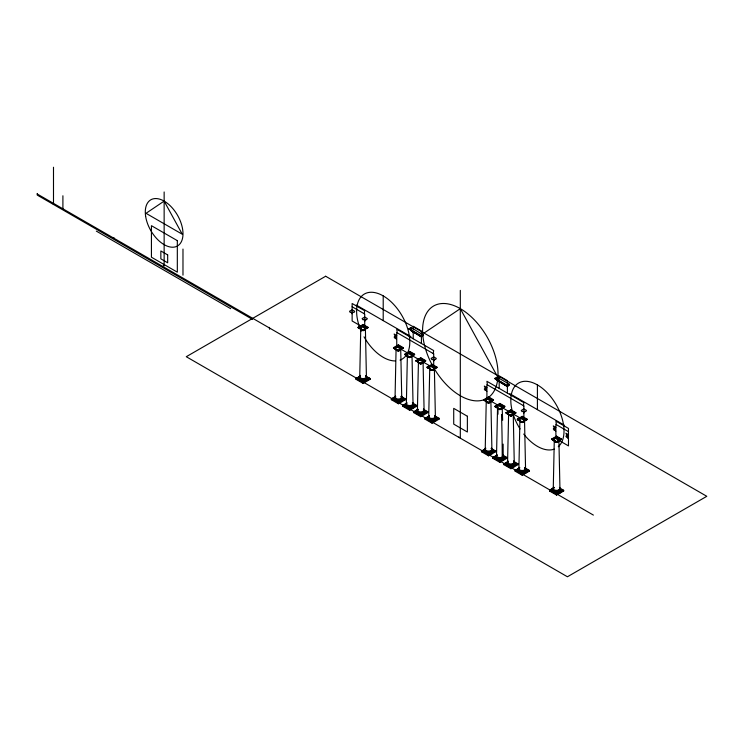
<?xml version="1.0" encoding="UTF-8"?>
<svg xmlns="http://www.w3.org/2000/svg" width="744" height="744" viewBox="0 0 744 744"><rect width="100%" height="100%" fill="white"/><g stroke="black" fill="none" stroke-linecap="round" stroke-linejoin="round"><path stroke-width="1.12" d="M409.953 329.257L410.539 330.336L421.42 336.623L422.759 335.842L422.843 334.94L423.541 335.209L421.42 336.548M507.389 385.532L507.389 393.139M495.96 378.891L496.518 379.979L507.389 386.257L509.51 384.313L497.076 377.134L494.965 378.352L507.389 386.071L509.51 384.843M359.743 376.706L360.747 329.118M395.064 397.091L396.068 349.503M406.363 403.62L407.368 356.032A2.325 1.339 0 0 0 410.204 357.343A2.325 1.339 0 0 0 411.795 355.455M417.421 410L418.426 362.412M428.721 416.528L429.725 368.94M485.228 449.153L486.241 401.565M496.527 455.672L497.541 408.093A2.325 1.339 0 0 0 499.866 409.433A2.325 1.339 0 0 0 502.191 408.093L502.656 420.239M507.585 462.061L508.598 414.473M518.894 468.581L519.898 421.002M553.266 488.427L554.271 440.848A2.325 1.339 0 0 0 556.596 442.187A2.325 1.339 0 0 0 558.921 440.848L559.934 488.427M559.451 491.375L558.986 489.812M412.678 331.471L421.42 337.004L422.127 335.935M507.65 386.489L497.876 380.788L507.389 386.638L508.096 385.113L508.738 385.485M429.037 416.389A3.999 2.306 0 0 0 429.362 419.607A3.999 2.306 0 0 0 434.952 419.486L434.71 418.779A3.664 2.12 0 0 1 429.651 418.807A3.664 2.12 0 0 1 429.121 415.942M360.477 375.385L360.468 375.86A3.664 2.12 0 0 0 360.487 378.882A3.664 2.12 0 0 0 365.667 378.882A3.664 2.12 0 0 0 365.667 375.887M423.578 413.004L423.141 411.386M434.877 419.532L434.896 419.504A3.999 2.306 0 0 0 434.877 416.268M513.751 465.065L513.518 464.237A3.664 2.12 0 0 0 513.695 461.354M525.05 471.584L524.873 470.84A3.664 2.12 0 0 1 519.628 470.766A3.664 2.12 0 0 1 519.628 467.771M424.052 333.061L460.313 308.648L496.564 374.92M358.152 327.314L363.081 324.468L368.001 327.304L363.072 330.699L358.152 327.314L363.072 330.699M358.152 327.853L363.081 325.007L368.001 327.853M358.887 327.853L363.081 325.435L367.266 327.853L363.081 330.578L358.887 327.853L363.081 330.271L368.001 327.304M358.887 328.16L363.081 325.742L367.266 328.16M421.42 336.428L408.986 328.718L411.107 327.49L423.541 335.209M408.986 329.248L411.107 328.03C413.06 329.518 410.595 327.509 409.46 329.527M410.539 330.336L411.181 329.973M411.181 330.708L411.813 330.336M411.897 331.099L412.52 330.745M412.706 331.973L412.967 331.359M393.464 347.699L398.393 344.853L403.322 347.699L398.393 351.084L393.464 347.699L398.393 350.545A2.558 1.479 0 0 0 400.895 349.345M393.464 348.238L398.393 345.393L403.322 348.238M394.208 348.238L398.393 345.821L402.588 348.545L398.393 346.127L394.208 348.545L398.393 350.657L402.588 348.238M420.788 336.251L423.541 334.67M395.892 349.345A2.558 1.479 0 0 0 398.393 350.508L403.322 347.699M356.023 378.519L359.547 376.473L359.547 377.255L356.023 379.291L356.023 378.519L363.072 382.593L370.14 378.51L370.14 379.291L363.072 383.365L356.023 379.291M357.074 378.073L360.077 376.343L357.074 378.51L363.081 381.542L369.08 378.073L363.081 381.542M404.764 354.228L409.702 351.382L414.622 354.218L409.693 357.613L404.764 354.228L409.693 357.064L414.622 354.218M404.764 354.767L409.702 351.921L414.622 354.767M405.508 354.767L409.693 352.349L413.887 355.074L409.693 352.656L405.508 355.074L409.693 357.185L413.887 354.767M415.831 360.608L420.76 357.762L425.68 360.608L420.751 363.993L415.831 360.608L420.751 363.993M415.831 361.156L420.76 358.31L425.68 361.147M416.566 361.147L420.751 358.729L424.945 361.147L420.751 363.881L416.566 361.147L420.751 363.574L425.68 360.608M416.566 361.454L420.751 359.036L424.945 361.454M427.13 367.136L432.059 364.29L436.979 367.127L432.05 370.521L427.13 367.136L432.05 370.521M427.13 367.676L432.059 364.83L436.979 367.676M427.865 367.676L432.05 365.257L436.244 367.676L432.059 370.4L427.865 367.676L432.059 370.094L436.979 367.127M427.865 367.982L432.05 365.564L436.244 367.982M401.044 396.357L405.452 398.905L405.452 399.677L398.393 403.76L391.335 399.686L391.335 398.905L395.752 396.357M392.395 398.468L395.389 396.729L392.395 398.905L398.393 401.927L404.401 398.905L398.393 402.374L37.246 194.007M391.335 399.686L395.752 397.138M391.335 398.905L398.393 402.978L405.452 398.905M412.343 402.876L416.752 405.424L416.752 406.205L409.693 410.279L402.634 406.205L402.634 405.434L406.168 403.388L406.168 404.169M403.694 404.987L409.693 408.456L415.701 405.424L409.693 408.893L403.694 405.424L406.689 403.257M403.694 405.424L406.689 403.694M402.634 406.205L405.285 404.68M402.634 405.434L409.693 409.507L416.752 405.424M423.401 409.265L427.809 411.813L427.809 412.585L420.751 416.668L413.692 412.594L413.692 411.813L418.109 409.265M414.752 411.376L417.756 409.637L414.752 411.813L420.751 414.836L426.758 411.376L420.751 414.836M413.692 412.594L418.109 410.046M413.692 411.813L420.751 415.887L427.809 411.813M424.991 418.342L428.525 416.296L428.525 417.077L424.991 419.114L424.991 418.342L432.05 422.415L439.118 418.333L439.118 419.114L432.05 423.187L424.991 419.114M429.056 416.603L426.052 418.333L429.056 416.166M494.965 378.891L497.076 377.664L497.857 378.482M495.43 379.161L497.55 377.933M497.15 380.342L498.052 379.821M426.052 417.896L432.059 421.364L438.058 418.342L432.059 421.802L414.752 411.813M506.757 385.894L509.51 384.313M507.389 385.578L508.738 384.806M483.637 399.761L488.566 396.915L493.486 399.761L488.557 403.146L483.637 399.761L488.557 402.606L493.486 399.761M483.637 400.3L488.566 397.454L493.486 400.3M484.372 400.3L488.566 397.882L492.751 400.3L488.566 403.025L484.372 400.3L488.566 402.718L492.751 400.3M484.372 400.607L488.566 398.189L492.751 400.607M494.937 406.28L499.866 403.434L504.795 406.28L499.866 409.665L494.937 406.28L499.866 409.126L504.795 406.28M494.937 406.829L499.866 403.983L504.795 406.819M495.671 406.829L499.866 404.401L504.051 406.829L499.866 409.553L495.671 406.829L499.866 409.247L504.051 406.829M495.671 407.135L499.866 404.708L504.051 407.135M505.994 412.669L510.923 409.823L515.852 412.669L510.923 416.054L505.994 412.669L510.923 415.515L515.852 412.669M505.994 413.208L510.923 410.363L515.852 413.208M506.729 413.208L510.923 410.79L515.108 413.515L510.923 411.097L506.729 413.515L510.923 415.626L515.108 413.208M517.294 419.188L522.223 416.342L527.152 419.188L522.223 422.573L517.294 419.188L522.223 422.034L527.152 419.188M517.294 419.737L522.223 416.891L527.152 419.728M518.029 419.737L522.223 417.31L526.417 420.044L522.223 417.617L518.029 420.044L522.223 422.155L526.417 419.737M491.217 448.418L495.625 450.957L495.625 451.738L488.557 455.812L481.508 451.738L481.508 450.966L485.562 448.79M485.562 449.227L482.558 450.966L488.566 453.989L494.565 450.966L488.566 454.426L432.506 422.211M481.508 451.738L484.149 450.213M481.508 450.966L488.557 455.04L495.625 450.957M492.807 457.486L496.332 455.449L496.332 456.23L492.807 458.267L492.807 457.486L499.856 461.559L506.924 457.486L506.924 458.258L499.856 462.34L492.807 458.267M496.862 455.756L493.858 457.486L496.862 455.309M499.866 460.508L505.864 457.048L499.866 460.954L493.858 457.048M503.865 463.875L507.389 461.838L507.389 462.61L503.865 464.647L503.865 463.875L510.923 467.948L517.982 463.865L517.982 464.647L510.923 468.72L503.865 464.647M507.92 462.136L504.916 463.875L507.92 461.699M551.667 439.034L556.596 436.189L561.525 439.034L556.596 442.42L551.667 439.034L556.596 441.88L561.525 439.034M551.667 439.583L556.596 436.737L561.525 439.574M552.411 439.583L556.596 437.156L560.79 439.583L556.596 442.308L552.411 439.583L556.596 442.001L560.79 439.583M552.411 439.89L556.596 437.472L560.79 439.89M504.916 463.428L510.923 466.897L516.922 463.875L510.923 467.334L488.808 454.714M524.632 469.994L524.818 470.766A3.664 2.12 0 0 0 524.818 467.771L529.282 470.394L529.282 471.166L522.223 475.249L515.164 471.175L515.164 470.394L519.582 467.846M516.215 469.957L519.219 468.218L516.215 470.394L522.223 473.426L528.231 470.394L522.223 473.863L516.215 470.394M515.164 471.175L519.582 468.627M515.164 470.394L522.223 474.467L529.282 470.394M559.6 488.064L563.654 490.24L563.654 491.021L556.596 495.095L549.537 491.021L549.537 490.24L553.955 487.692M550.597 489.803L553.592 488.064L550.597 490.24L556.596 493.272L562.604 490.24L556.596 493.709L550.597 490.24M549.537 491.021L551.304 489.998M549.537 490.24L556.596 494.314L563.654 490.24M360.459 375.887L360.254 376.445M422.127 335.479L422.759 335.842M408.986 328.718L422.053 336.251M494.965 378.352L508.031 385.894M421.681 336.855L411.897 331.21L412.548 331.331M356.246 305.059L410.865 336.595M509.752 393.678L564.371 425.215M352.135 306.761L364.727 314.033L364.727 328.262L352.135 320.99L352.135 303.496L364.727 310.769L364.225 313.736M568.481 431.669L555.889 424.396L555.889 438.625L568.481 445.898L568.481 428.404L555.889 421.132L556.391 424.685M396.041 338.362L396.506 339.45M486.204 390.414L486.678 391.502M555.182 430.237L555.656 431.325M567.784 437.509L568.249 438.597M394.208 348.545L398.393 350.973M405.508 355.074L409.693 357.492M506.729 413.515L510.923 415.933M518.029 420.044L522.223 422.462M366.076 376.343L370.14 378.51M434.701 415.794L439.118 418.333M502.516 454.937L506.924 457.486M513.574 461.327L517.982 463.865M366.076 376.78L369.08 378.51M401.397 397.175L404.401 398.905M413.701 404.271L415.701 405.424M423.755 410.084L426.758 411.813M435.054 416.603L438.058 418.342M491.561 449.227L494.565 450.966M502.87 455.756L505.864 457.486M514.922 462.712L516.922 463.875M525.227 468.664L528.231 470.394M559.6 488.51L562.604 490.24M366.606 377.255L370.14 379.291M401.044 397.129L405.452 399.677M414.11 404.68L416.752 406.205M423.401 410.046L427.809 412.585M435.584 417.077L439.118 419.114M492.974 450.213L495.625 451.738M505.157 457.244L506.924 458.258M513.574 462.098L517.982 464.647M527.515 470.152L529.282 471.166M560.13 488.975L563.654 491.021M364.839 379.533L366.606 380.547L366.606 381.328L364.839 380.305M400.16 399.919L401.927 400.942L401.927 401.714L400.16 400.7M411.46 406.447L413.227 407.461L413.227 408.242L411.46 407.219M421.755 412.39L424.285 413.85L424.285 414.631L422.518 413.608M433.817 419.356L435.584 420.379L435.584 421.151L433.817 420.137M490.324 451.98L492.091 453.003L492.091 453.775L490.324 452.761M501.623 458.509L503.39 459.522L503.39 460.303L501.623 459.281M511.807 464.377L514.448 465.911L514.448 466.683L512.69 465.67M523.99 471.417L525.748 472.431L525.748 473.212L523.99 472.189M558.363 491.263L560.13 492.277L560.13 493.058L558.363 492.035M399.323 403.053L403.341 405.378M410.381 409.442L414.408 411.758M511.937 468.069L515.955 470.394M522.995 474.458L550.141 490.129M557.182 494.193L593.386 515.09M252.514 319.381L37.246 195.095L37.246 193.468M96.339 231.114L230.677 308.676M513.276 463.419L513.527 464.228A3.664 2.12 0 0 1 508.524 464.349A3.664 2.12 0 0 1 507.985 461.475M434.412 417.886L434.663 418.695A3.664 2.12 0 0 0 434.822 415.822M555.656 431.195L553.304 425.912L555.889 427.409L553.304 428.907L554.001 430.106L555.182 430.032M396.506 339.311L394.153 334.037L396.747 335.525L394.153 337.023L394.859 338.222L396.041 338.148M567.784 437.305L566.603 437.379L565.896 436.179L568.481 434.682L565.896 433.185L568.249 438.467M486.204 390.209L485.032 390.284L484.325 389.084L486.911 387.587L484.325 386.089L486.678 391.372M524.548 421.002L525.552 468.581M513.248 414.473L514.253 462.061M490.891 401.565L491.896 449.153M434.384 368.94L435.389 416.528M423.076 362.412L424.089 410M412.018 356.032L413.032 403.62M400.718 349.503L401.732 397.091M365.406 329.118L366.411 376.706M503.13 444.122L503.195 455.672M556.596 436.189L556.596 436.737M556.596 441.88L556.596 442.42M556.596 494.314L556.596 495.095M553.071 488.204L553.071 488.985M537.41 384.908L537.41 409.646M523.367 405.62L523.878 402.653L486.911 381.309L487.422 384.862M522.223 416.342L522.223 416.891M522.223 422.034L522.223 422.573M522.223 474.467L522.223 475.249M518.698 468.357L518.698 469.139M510.923 409.823L510.923 410.363M510.923 415.515L510.923 416.054M510.923 467.948L510.923 468.72M507.389 384.043L507.389 380.63L499.196 375.897L499.196 379.31M499.866 403.434L499.866 403.983M499.866 409.126L499.866 409.665M499.856 461.559L499.856 462.34M499.196 381.579L499.196 388.405M497.978 408.53L497.978 414.269M497.783 379.979L497.783 380.788M497.076 377.134L497.076 377.664M488.566 396.915L488.566 397.454M488.557 402.606L488.557 403.146M488.557 455.04L488.557 455.812M485.032 448.93L485.032 449.702M460.313 290.374L460.313 438.263M458.899 436.905L458.899 437.444M433.203 353.558L433.706 350.591L396.747 329.248L397.25 332.81M432.059 364.29L432.059 364.83M432.05 422.415L432.05 423.187M421.42 343.496L421.42 330.996L413.227 326.263L413.227 329.676M420.76 357.762L420.76 358.31M420.751 415.887L420.751 416.668M417.226 409.777L417.226 410.548M413.227 331.945L413.227 338.762M411.107 327.49L411.107 328.03M409.702 351.382L409.702 351.921M409.693 357.064L409.693 357.613M409.693 409.507L409.693 410.279M398.393 344.853L398.393 345.393M398.393 350.545L398.393 351.084M398.393 402.978L398.393 403.76M394.869 396.868L394.869 397.64M383.207 295.88L383.207 320.618M363.081 324.468L363.081 325.007M363.072 382.593L363.072 383.365M269.616 328.169L269.616 329.257M269.142 327.351L269.142 327.89M182.978 249.054L182.978 275.159M164.145 191.971L164.145 265.915M163.438 264.957L163.438 265.506M113.999 237.773L113.999 238.322M62.905 195.774L62.905 208.822M53.494 167.233L53.494 204.2M53.261 203.521L53.261 204.07M502.637 454.975A3.664 2.12 0 0 1 502.451 457.858A3.664 2.12 0 0 1 497.466 457.96A3.664 2.12 0 0 1 496.927 455.096M502.479 455.3A3.999 2.306 0 0 1 502.888 458.555A3.999 2.306 0 0 1 497.243 458.788A3.999 2.306 0 0 1 496.843 455.533M502.535 454.519A3.339 1.925 0 0 1 502.163 457.067A3.339 1.925 0 0 1 497.736 457.16A3.339 1.925 0 0 1 497.057 454.631M501.512 414.427A1327.082 766.19 60 0 1 502.219 457.039M554.243 449.134A37.619 21.725 60 0 1 523.711 434.059M520.084 428.944A37.619 21.725 60 0 1 516.996 384.146A37.619 21.725 60 0 1 554.196 401.481A37.619 21.725 60 0 1 558.27 446.735M361.212 331.182A37.619 21.725 60 0 1 367.61 292.708A37.619 21.725 60 0 1 404.29 320.041A37.619 21.725 60 0 1 400.039 360.105M395.222 360.942A37.619 21.725 60 0 1 364.03 336.809M483.302 399.993A53.336 30.792 60 0 1 423.048 337.469A53.336 30.792 60 0 1 472.998 318.506A53.336 30.792 60 0 1 485.414 399.193M502.265 408.131A2.558 1.479 0 0 1 499.14 409.023A2.558 1.479 0 0 1 497.364 407.293M491.338 448.446A3.664 2.12 0 0 1 491.152 451.329A3.664 2.12 0 0 1 486.167 451.431A3.664 2.12 0 0 1 485.627 448.567M491.393 448.892A3.999 2.306 0 0 1 491.459 452.12A3.999 2.306 0 0 1 485.869 452.231A3.999 2.306 0 0 1 485.544 449.013M491.366 448.111A3.339 1.925 0 0 1 490.742 450.604A3.339 1.925 0 0 1 486.381 450.604A3.339 1.925 0 0 1 485.758 448.111M490.863 401.369A2.325 1.339 0 0 1 488.566 402.904A2.325 1.339 0 0 1 486.26 401.369M491.059 401.397A2.558 1.479 0 0 1 487.934 402.513A2.558 1.479 0 0 1 486.111 400.672M513.751 461.801A3.999 2.306 0 0 1 513.816 465.028A3.999 2.306 0 0 1 508.236 465.139A3.999 2.306 0 0 1 507.901 461.922M513.695 460.992A3.339 1.925 0 0 1 513.137 463.503A3.339 1.925 0 0 1 508.747 463.521A3.339 1.925 0 0 1 508.115 461.02M513.1 413.999A2.325 1.339 0 0 1 510.923 415.812A2.325 1.339 0 0 1 508.738 413.999M513.481 413.999A2.558 1.479 0 0 1 511.463 415.44M510.031 415.375A2.558 1.479 0 0 1 508.366 413.999M524.846 468.209A3.999 2.306 0 0 1 525.115 471.547A3.999 2.306 0 0 1 519.331 471.547A3.999 2.306 0 0 1 519.6 468.209M524.892 467.427A3.339 1.925 0 0 1 524.408 470.041A3.339 1.925 0 0 1 519.861 469.948A3.339 1.925 0 0 1 519.703 467.325M524.492 420.713A2.325 1.339 0 0 1 522.223 422.341A2.325 1.339 0 0 1 519.944 420.713M524.753 420.732A2.558 1.479 0 0 1 521.86 421.978A2.558 1.479 0 0 1 519.693 420.304M423.689 409.414A3.664 2.12 0 0 1 423.215 412.25A3.664 2.12 0 0 1 418.286 412.25A3.664 2.12 0 0 1 417.821 409.414M423.773 409.86A3.999 2.306 0 0 1 423.513 413.041A3.999 2.306 0 0 1 417.998 413.041A3.999 2.306 0 0 1 417.728 409.86M423.68 409.079A3.339 1.925 0 0 1 420.853 411.925A3.339 1.925 0 0 1 417.737 409.181M422.983 362.021A2.325 1.339 0 0 1 420.676 363.76A2.325 1.339 0 0 1 418.574 361.947M423.308 361.937A2.558 1.479 0 0 1 421.476 363.351M420.034 363.351A2.558 1.479 0 0 1 418.193 361.937M434.822 415.459A3.339 1.925 0 0 1 434.264 417.961A3.339 1.925 0 0 1 429.883 417.988A3.339 1.925 0 0 1 429.251 415.487M434.329 368.652A2.325 1.339 0 0 1 432.05 370.279A2.325 1.339 0 0 1 429.781 368.652M434.589 368.671A2.558 1.479 0 0 1 432.05 369.935A2.558 1.479 0 0 1 429.521 368.671M412.632 403.034A3.664 2.12 0 0 1 412.157 405.871A3.664 2.12 0 0 1 407.228 405.871A3.664 2.12 0 0 1 406.763 403.034M412.52 403.36A3.999 2.306 0 0 1 412.585 406.577A3.999 2.306 0 0 1 407.005 406.698A3.999 2.306 0 0 1 406.67 403.481M412.502 402.578A3.339 1.925 0 0 1 411.878 405.071A3.339 1.925 0 0 1 407.507 405.071A3.339 1.925 0 0 1 406.884 402.578M412.195 355.241A2.558 1.479 0 0 1 409.693 357.027A2.558 1.479 0 0 1 407.191 355.241M401.332 396.506A3.664 2.12 0 0 1 400.858 399.342A3.664 2.12 0 0 1 395.929 399.342A3.664 2.12 0 0 1 395.464 396.506M401.416 396.952A3.999 2.306 0 0 1 401.156 400.132A3.999 2.306 0 0 1 395.631 400.132A3.999 2.306 0 0 1 395.371 396.952M401.407 396.264A3.339 1.925 0 0 1 398.291 399.017A3.339 1.925 0 0 1 395.464 396.171M400.7 349.308A2.325 1.339 0 0 1 398.393 350.852A2.325 1.339 0 0 1 396.096 349.308M365.695 376.325A3.999 2.306 0 0 1 365.974 379.663A3.999 2.306 0 0 1 360.18 379.663A3.999 2.306 0 0 1 360.459 376.325M365.657 375.478A3.339 1.925 0 0 1 365.351 378.11A3.339 1.925 0 0 1 360.793 378.11A3.339 1.925 0 0 1 360.496 375.478M365.118 328.476A2.325 1.339 0 0 1 363.081 330.457A2.325 1.339 0 0 1 361.035 328.476M365.611 328.43A2.558 1.479 0 0 1 363.081 330.113A2.558 1.479 0 0 1 360.542 328.43M559.534 487.85A3.664 2.12 0 0 1 558.995 490.714A3.664 2.12 0 0 1 554.01 490.612A3.664 2.12 0 0 1 553.824 487.729M559.618 488.287A3.999 2.306 0 0 1 559.218 491.542A3.999 2.306 0 0 1 553.573 491.31A3.999 2.306 0 0 1 553.982 488.055M559.404 487.385A3.339 1.925 0 0 1 558.716 489.915A3.339 1.925 0 0 1 554.299 489.822A3.339 1.925 0 0 1 553.927 487.274M559.135 440.16A2.558 1.479 0 0 1 557.144 441.806A2.558 1.479 0 0 1 554.141 440.783M352.368 313.522C351.438 314.852 352.107 310.722 350.247 312.471L349.541 311.271L352.135 309.774L354.721 311.271L354.014 312.471L352.944 312.099L352.368 313.484M364.969 320.794C363.983 322.05 364.755 318.069 362.849 319.743L362.142 318.544L364.727 317.046L367.322 318.544L366.615 319.743L365.546 319.371L364.969 320.794M433.938 360.617C432.971 361.891 433.706 357.864 431.818 359.566L431.12 358.366L433.706 356.869L436.291 358.366L435.593 359.566L434.515 359.194L433.947 360.552M524.111 412.678C523.144 413.952 523.906 409.935 521.99 411.618L521.284 410.418L523.878 408.93L526.464 410.418L525.757 411.618L524.687 411.246L524.111 412.678M164.145 201.103L146.019 213.314L182.271 234.239L164.145 201.103M325.649 276.247L186.27 356.711L567.43 576.767L706.8 496.304L325.649 276.247M433.706 353.856L396.747 332.512L396.747 346.751L433.706 368.085L433.706 353.856M523.878 405.908L486.911 384.574L486.911 398.803L523.878 420.146L523.878 405.908M177.323 240.628L151.432 225.683L151.432 257.21L177.323 272.164L177.323 240.628M467.372 416.24L453.719 408.363L453.719 424.127L467.372 432.013L467.372 416.24M167.67 254.904L160.844 250.961L160.844 258.847L167.67 262.79L167.67 254.904M145.629 216.309A26.672 15.401 60 0 0 176.495 246.469A26.672 15.401 60 0 0 170.311 205.865A26.672 15.401 60 0 0 145.629 216.309M498.303 408.465A2.79 1.609 0 0 0 502.646 407.247A2.79 1.609 0 0 0 498.647 405.685A2.79 1.609 0 0 0 498.303 408.465M486.995 401.946A2.79 1.609 0 0 0 491.347 400.718A2.79 1.609 0 0 0 487.348 399.156A2.79 1.609 0 0 0 486.995 401.946M509.528 414.91A2.79 1.609 0 0 0 513.713 413.515A2.79 1.609 0 0 0 509.528 412.12A2.79 1.609 0 0 0 509.528 414.91M520.828 421.439A2.79 1.609 0 0 0 525.013 420.044A2.79 1.609 0 0 0 520.828 418.649A2.79 1.609 0 0 0 520.828 421.439M419.356 362.849A2.79 1.609 0 0 0 423.541 361.454A2.79 1.609 0 0 0 419.356 360.059A2.79 1.609 0 0 0 419.356 362.849M430.655 369.377A2.79 1.609 0 0 0 434.849 367.982A2.79 1.609 0 0 0 430.655 366.587A2.79 1.609 0 0 0 430.655 369.377M408.131 356.404A2.79 1.609 0 0 0 412.483 355.186A2.79 1.609 0 0 0 408.475 353.623A2.79 1.609 0 0 0 408.131 356.404M396.831 349.885A2.79 1.609 0 0 0 401.174 348.666A2.79 1.609 0 0 0 397.175 347.104A2.79 1.609 0 0 0 396.831 349.885M361.51 329.49A2.79 1.609 0 0 0 365.862 328.271A2.79 1.609 0 0 0 361.854 326.709A2.79 1.609 0 0 0 361.51 329.49M555.201 441.285A2.79 1.609 0 0 0 559.386 439.89A2.79 1.609 0 0 0 555.201 438.495A2.79 1.609 0 0 0 555.201 441.285"/></g></svg>
